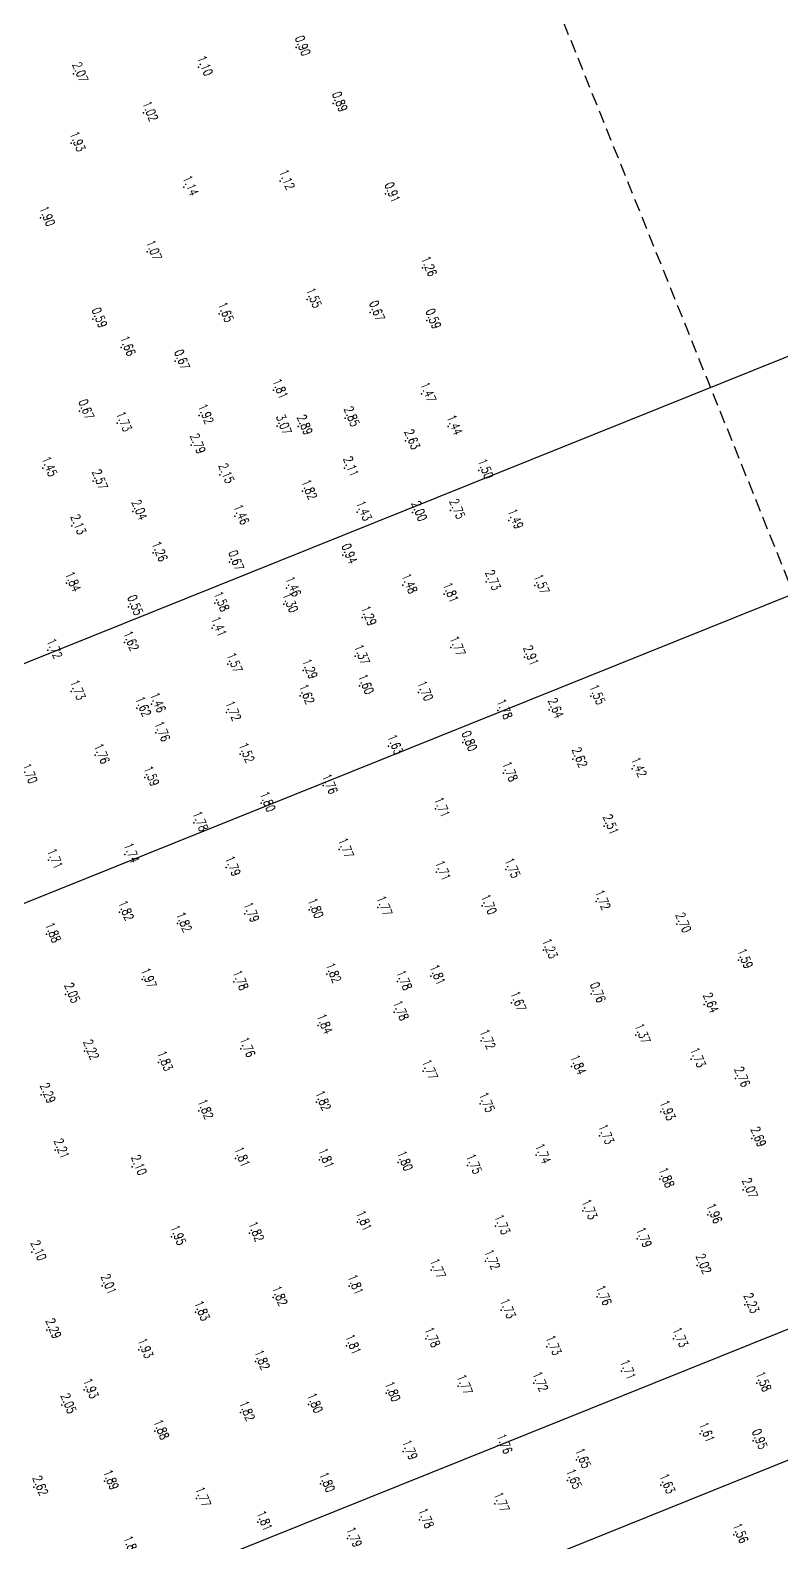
# Model space of a CAD drawing. Header units: millimetres. Extents: x 405522 to 410309, y 2303080 to 2310223.
# Drawn here: x 407706.3 to 407854.3, y 2306844.7 to 2307142.7 of the extents above; entities that cross this region are included whole.
import ezdxf
from ezdxf.enums import TextEntityAlignment as Align
from ezdxf.xclip import XClip

# ---------------------------------------------------------------- set-up
doc = ezdxf.new("R2010")
doc.units = ezdxf.units.MM
doc.header["$LTSCALE"] = 10
doc.header["$MEASUREMENT"] = 0
doc.header["$XCLIPFRAME"] = 0
doc.linetypes.add('ACAD_ISO10W100', pattern=[18, 12, -3, 0, -3])
doc.linetypes.add('HIDDEN', pattern=[0.375, 0.25, -0.125])
doc.layers.get('Defpoints').update_dxf_attribs({"linetype": 'CONTINUOUS'})
for name, color, linetype in [('Bao', 1, 'CONTINUOUS'), ('caodo', 7, 'CONTINUOUS'), ('DIM', 4, 'CONTINUOUS'), ('Hatch', 8, 'CONTINUOUS'), ('mois', 3, 'CONTINUOUS'), ('Steel', 6, 'CONTINUOUS')]:
    doc.layers.add(name, color=color, linetype=linetype)
doc.styles.add('Dien', font='simplex.shx', dxfattribs={"width": 0.75})
doc.styles.add('TextH', font='vntimeh.shx', dxfattribs={"width": 0.75})
doc.styles.add('txt', font='romans.shx', dxfattribs={"height": 0.2})
doc.dimstyles.new('D2', dxfattribs={"dimscale": 2, "dimtxt": 1.8, "dimasz": 1.5, "dimexe": 1.5, "dimexo": 2, "dimgap": 1, "dimtad": 1, "dimdec": 1, "dimdsep": 46, "dimtxsty": 'TextH', "dimcen": 2.5, "dimclrd": 4, "dimclre": 4, "dimclrt": 7, "dimadec": 1, "dimazin": 2, "dimtfac": 1, "dimtdec": 1, "dimtmove": 1, "dimatfit": 0, "dimfxl": 0.25, "dimtolj": 1, "dimtzin": 0, "dimlwd": -1, "dimlwe": -1, "dimarcsym": 0})
doc.dimstyles.new('D6.7', dxfattribs={"dimscale": 6.7, "dimtxt": 1.5, "dimasz": 2, "dimexe": 1.5, "dimexo": 0.5, "dimgap": 1, "dimtad": 1, "dimdec": 0, "dimdsep": 46, "dimtxsty": 'Dien', "dimcen": 1, "dimclrd": 256, "dimclre": 256, "dimclrt": 7, "dimaunit": 1, "dimadec": 3, "dimazin": 0, "dimtfac": 1, "dimtdec": 0, "dimtmove": 1, "dimatfit": 0, "dimfxl": 1, "dimtolj": 1, "dimtzin": 0, "dimlwe": -1, "dimarcsym": 0})

# ---------------------------------------------------------------- blocks, each defined once
blk = doc.blocks.new('*D10')
at = {"layer": 'Defpoints', "color": 0, "linetype": 'Continuous'}
for p in [(407816.98, 2307451.73), (406697.25, 2307100.41), (406731.61, 2307015)]:
    blk.add_point(p, dxfattribs=at)
at = {"layer": 'DIM'}
for p, q in [((407815.73, 2307454.84), (407778.86, 2307546.46)), ((406730.36, 2307018.11), (406693.5, 2307109.73))]:
    blk.add_line(p, q, dxfattribs=at)
at = {"layer": 'DIM', "linetype": 'Continuous', "lineweight": -2}
blk.add_line((407770.18, 2307532.14), (406709.68, 2307105.41), dxfattribs=at)
at = {"layer": 'DIM', "linetype": 'Continuous'}
for points in [[(407769.34, 2307534.21), (407771.01, 2307530.06), (407782.61, 2307537.14)], [(406708.84, 2307107.48), (406710.51, 2307103.34), (406697.25, 2307100.41)]]:
    blk.add_solid(points, dxfattribs=at)
at = {"layer": 'DIM', "color": 7, "linetype": 'Continuous', "insert": (407235.55, 2307329.65), "char_height": 10.05, "attachment_point": 5, "rotation": 21.9189, "style": 'Dien'}
blk.add_mtext('\\A1;1170', dxfattribs=at)
blk = doc.blocks.new('20')
at = {"layer": 'caodo', "color": 8, "linetype": 'Continuous'}
for p in [(151.09, -169.18, -1.42), (107.28, -174.41, -0.25), (131.86, -173.11, -1.22), (158.41, -180.21, -1.43), (121.06, -182.08, -1.3), (106.77, -188.04, -0.39), (147.99, -195.54, -1.2), (129, -196.74, -1.18), (168.74, -198.06, -1.41), (100.77, -202.75, -0.42), (121.78, -209.47, -1.25), (175.98, -212.63, -1.06), (153.29, -218.85, -0.77), (111.06, -222.77, -1.73), (135.94, -221.68, -0.67), (165.71, -221.42, -1.65), (176.82, -222.99, -1.73), (116.65, -228.31, -0.66), (127.31, -231.03, -1.65), (146.66, -236.76, -0.51), (175.82, -237.45, -0.85), (108.45, -240.84, -1.65), (115.88, -243.22, -0.59), (132.01, -241.74, -0.4), (147.36, -243.82, 0.75), (151.51, -243.88, 0.57), (160.75, -242.23, 0.53), (181.02, -243.91, -0.88), (172.67, -246.74, 0.31), (130.43, -247.58, 0.47), (101.2, -252.07, -0.87), (160.62, -252.09, -0.21), (187.11, -252.54, -0.82), (111.13, -254.65, 0.25), (136.06, -253.43, -0.17), (152.39, -256.62, -0.5), (118.95, -260.65, -0.28), (139.01, -261.55, -0.86), (163.15, -260.8, -0.89), (174.04, -260.86, -0.32), (181.54, -260.45, 0.43), (106.91, -263.49, -0.19), (193.02, -262.4, -0.83), (122.93, -268.81, -1.06), (137.97, -270.6, -1.65), (160.29, -269.26, -1.38), (105.85, -274.77, -0.48), (149.23, -275.73, -0.86), (172.14, -275.12, -0.84), (180.28, -276.9, -0.51), (188.57, -274.49, 0.41), (198.14, -275.25, -0.75), (118.09, -279.41, -1.77), (135.09, -278.67, -0.74), (148.65, -278.9, -1.02), (164.11, -281.49, -1.03), (134.57, -283.62, -0.91), (102.22, -287.98, -0.6), (117.29, -286.46, -0.7), (181.6, -287.46, -0.55), (137.66, -290.75, -0.75), (152.5, -291.96, -1.03), (162.76, -289.12, -0.95), (196.07, -289.32, 0.59), (163.57, -294.98, -0.72), (106.78, -296.09, -0.59), (151.89, -296.94, -0.7), (175.22, -296.3, -0.62), (209.13, -297.03, -0.77), (119.7, -299.39, -0.7), (122.59, -298.57, -0.86), (137.4, -300.22, -0.6), (190.86, -299.88, -0.54), (200.95, -299.7, 0.32), (123.44, -304.27, -0.56), (169.33, -306.87, -0.69), (183.92, -306.18, -1.52), (111.51, -308.67, -0.56), (140.06, -308.48, -0.8), (205.64, -309.41, 0.3), (191.92, -312.18, -0.54), (217.32, -311.31, -0.9), (121.31, -313.08, -0.73), (156.42, -314.64, -0.56), (144.19, -318.13, -0.52), (178.54, -319.23, -0.61), (130.94, -321.97, -0.54), (211.79, -322.63, 0.19), (159.61, -327.26, -0.55), (102.3, -329.36, -0.61), (117.39, -328.22, -0.58), (137.35, -330.8, -0.53), (178.74, -331.68, -0.61), (192.41, -331.19, -0.57), (116.3, -339.59, -0.5), (153.64, -339.12, -0.52), (167.17, -338.65, -0.55), (187.76, -338.36, -0.62), (210.2, -337.49, -0.6), (127.71, -341.85, -0.5), (141.01, -339.91, -0.53), (226.08, -341.96, 0.38), (101.91, -343.91, -0.44), (199.8, -347.05, -1.09), (238.23, -349.04, -0.73), (120.75, -352.87, -0.35), (138.85, -353.29, -0.54), (157.15, -351.83, -0.5), (171.08, -353.28, -0.54), (177.67, -352.22, -0.51), (105.69, -355.81, -0.27), (193.56, -357.45, -0.65), (209.22, -355.7, -1.56), (170.42, -359.26, -0.54), (231.49, -357.76, 0.32), (155.43, -361.92, -0.48), (140.22, -366.49, -0.56), (187.54, -364.96, -0.6), (218.02, -363.82, -0.95), (109.43, -366.99, -0.1), (123.97, -369.21, -0.49), (228.94, -368.52, -0.59), (176.13, -370.91, -0.55), (205.37, -369.97, -0.48), (237.67, -372.35, 0.44), (100.91, -375.56, -0.03), (155.11, -377.04, -0.5), (187.35, -377.37, -0.57), (131.97, -378.7, -0.5), (222.97, -378.95, -0.39), (210.88, -383.65, -0.59), (240.86, -384.17, 0.37), (103.62, -386.48, -0.11), (118.84, -389.74, -0.22), (139.18, -388.13, -0.51), (155.71, -388.38, -0.51), (171.22, -388.89, -0.52), (184.84, -389.52, -0.57), (198.41, -387.48, -0.58), (222.74, -392.2, -0.44), (239.19, -394.29, -0.25), (207.59, -398.46, -0.59), (232.18, -399.25, -0.36), (163.17, -400.69, -0.51), (190.4, -401.43, -0.59), (126.57, -403.53, -0.37), (141.92, -402.82, -0.5), (218.31, -403.97, -0.53), (99.06, -406.56, -0.22), (177.71, -410.1, -0.55), (188.42, -408.36, -0.6), (230.07, -409.21, -0.3), (112.87, -413.2, -0.31), (161.52, -413.28, -0.51), (146.57, -415.52, -0.5), (210.4, -415.39, -0.56), (239.5, -416.95, -0.09), (131.27, -418.43, -0.49), (191.51, -417.98, -0.59), (102, -421.94, -0.03), (120.13, -425.82, -0.39), (161.04, -425.06, -0.51), (176.63, -423.65, -0.54), (200.52, -425.25, -0.59), (225.46, -423.67, -0.59), (143.09, -428.13, -0.5), (215.17, -430.02, -0.61), (109.36, -433.74, -0.39), (168.81, -434.35, -0.52), (183, -432.97, -0.55), (197.9, -432.41, -0.6), (241.86, -432.38, -0.74), (104.96, -436.7, -0.27), (153.52, -436.61, -0.52), (140.12, -438.17, -0.5), (123.25, -441.82, -0.44), (230.7, -442.37, -0.71), (241.1, -443.75, -1.37), (172.19, -445.83, -0.53), (190.85, -444.65, -0.56), (206.31, -447.49, -0.67), (99.42, -452.91, 0.3), (113.33, -451.73, -0.43), (155.89, -452.21, -0.52), (204.53, -451.56, -0.67), (222.93, -452.5, -0.69), (131.46, -455.11, -0.55), (190.27, -456.14, -0.55), (143.57, -459.81, -0.51), (175.39, -459.32, -0.54), (161.23, -463.03, -0.53), (237.31, -462.26, -0.76)]:
    blk.add_point(p, dxfattribs=at)
at = {"layer": 'caodo', "color": 8, "linetype": 'Continuous', "style": 'txt', "width": 0.75}
for s, p in [('0.90', (151.59, -169.18, -1.42)), ('2.07', (107.78, -174.41, -0.25)), ('1.10', (132.36, -173.11, -1.22)), ('0.89', (158.91, -180.21, -1.43)), ('1.02', (121.56, -182.08, -1.3)), ('1.93', (107.27, -188.04, -0.39)), ('1.12', (148.49, -195.54, -1.2)), ('1.14', (129.5, -196.74, -1.18)), ('0.91', (169.24, -198.06, -1.41)), ('1.90', (101.27, -202.75, -0.42)), ('1.07', (122.28, -209.47, -1.25)), ('1.26', (176.48, -212.63, -1.06)), ('1.55', (153.79, -218.85, -0.77)), ('1.65', (136.44, -221.68, -0.67)), ('0.67', (166.21, -221.42, -1.65)), ('0.59', (111.56, -222.77, -1.73)), ('0.59', (177.32, -222.99, -1.73)), ('1.66', (117.15, -228.31, -0.66)), ('0.67', (127.81, -231.03, -1.65)), ('1.81', (147.16, -236.76, -0.51)), ('1.47', (176.32, -237.45, -0.85)), ('0.67', (108.95, -240.84, -1.65)), ('1.73', (116.38, -243.22, -0.59)), ('1.92', (132.51, -241.74, -0.4)), ('2.85', (161.25, -242.23, 0.53)), ('3.07', (147.86, -243.82, 0.75)), ('2.89', (152.01, -243.88, 0.57)), ('1.44', (181.52, -243.91, -0.88)), ('2.79', (130.93, -247.58, 0.47)), ('2.63', (173.17, -246.74, 0.31)), ('1.45', (101.7, -252.07, -0.87)), ('2.11', (161.12, -252.09, -0.21)), ('2.57', (111.63, -254.65, 0.25)), ('2.15', (136.56, -253.43, -0.17)), ('1.50', (187.61, -252.54, -0.82)), ('1.82', (152.89, -256.62, -0.5)), ('2.04', (119.45, -260.65, -0.28)), ('1.43', (163.65, -260.8, -0.89)), ('2.00', (174.54, -260.86, -0.32)), ('2.75', (182.04, -260.45, 0.43)), ('2.13', (107.41, -263.49, -0.19)), ('1.46', (139.51, -261.55, -0.86)), ('1.49', (193.52, -262.4, -0.83)), ('1.26', (123.43, -268.81, -1.06)), ('0.94', (160.79, -269.26, -1.38)), ('0.67', (138.47, -270.6, -1.65)), ('1.84', (106.35, -274.77, -0.48)), ('1.46', (149.73, -275.73, -0.86)), ('1.48', (172.64, -275.12, -0.84)), ('2.73', (189.07, -274.49, 0.41)), ('1.57', (198.64, -275.25, -0.75)), ('1.58', (135.59, -278.67, -0.74)), ('1.30', (149.15, -278.9, -1.02)), ('1.81', (180.78, -276.9, -0.51)), ('0.55', (118.59, -279.41, -1.77)), ('1.29', (164.61, -281.49, -1.03)), ('1.41', (135.07, -283.62, -0.91)), ('1.72', (102.72, -287.98, -0.6)), ('1.62', (117.79, -286.46, -0.7)), ('1.77', (182.1, -287.46, -0.55)), ('1.57', (138.16, -290.75, -0.75)), ('1.37', (163.26, -289.12, -0.95)), ('2.91', (196.57, -289.32, 0.59)), ('1.29', (153, -291.96, -1.03)), ('1.73', (107.28, -296.09, -0.59)), ('1.62', (152.39, -296.94, -0.7)), ('1.60', (164.07, -294.98, -0.72)), ('1.70', (175.72, -296.3, -0.62)), ('1.55', (209.63, -297.03, -0.77)), ('1.62', (120.2, -299.39, -0.7)), ('1.46', (123.09, -298.57, -0.86)), ('1.78', (191.36, -299.88, -0.54)), ('2.64', (201.45, -299.7, 0.32)), ('1.72', (137.9, -300.22, -0.6)), ('1.76', (123.94, -304.27, -0.56)), ('0.80', (184.42, -306.18, -1.52)), ('1.76', (112.01, -308.67, -0.56)), ('1.52', (140.56, -308.48, -0.8)), ('1.63', (169.83, -306.87, -0.69)), ('2.62', (206.14, -309.41, 0.3)), ('1.42', (217.82, -311.31, -0.9)), ('1.70', (97.78, -312.57, -0.62)), ('1.59', (121.81, -313.08, -0.73)), ('1.76', (156.92, -314.64, -0.56)), ('1.78', (192.42, -312.18, -0.54)), ('1.80', (144.69, -318.13, -0.52)), ('1.71', (179.04, -319.23, -0.61)), ('1.78', (131.44, -321.97, -0.54)), ('2.51', (212.29, -322.63, 0.19)), ('1.71', (102.8, -329.36, -0.61)), ('1.74', (117.89, -328.22, -0.58)), ('1.77', (160.11, -327.26, -0.55)), ('1.79', (137.85, -330.8, -0.53)), ('1.71', (179.24, -331.68, -0.61)), ('1.75', (192.91, -331.19, -0.57)), ('1.77', (167.67, -338.65, -0.55)), ('1.70', (188.26, -338.36, -0.62)), ('1.72', (210.7, -337.49, -0.6)), ('1.82', (116.8, -339.59, -0.5)), ('1.82', (128.21, -341.85, -0.5)), ('1.79', (141.51, -339.91, -0.53)), ('1.80', (154.14, -339.12, -0.52)), ('2.70', (226.58, -341.96, 0.38)), ('1.88', (102.41, -343.91, -0.44)), ('1.23', (200.3, -347.05, -1.09)), ('1.59', (238.73, -349.04, -0.73)), ('1.97', (121.25, -352.87, -0.35)), ('1.78', (139.35, -353.29, -0.54)), ('1.82', (157.65, -351.83, -0.5)), ('1.78', (171.58, -353.28, -0.54)), ('1.81', (178.17, -352.22, -0.51)), ('2.05', (106.19, -355.81, -0.27)), ('0.76', (209.72, -355.7, -1.56)), ('1.78', (170.92, -359.26, -0.54)), ('1.67', (194.06, -357.45, -0.65)), ('2.64', (231.99, -357.76, 0.32)), ('1.84', (155.93, -361.92, -0.48)), ('1.72', (188.04, -364.96, -0.6)), ('1.37', (218.52, -363.82, -0.95)), ('2.22', (109.93, -366.99, -0.1)), ('1.76', (140.72, -366.49, -0.56)), ('1.73', (229.44, -368.52, -0.59)), ('1.83', (124.47, -369.21, -0.49)), ('1.77', (176.63, -370.91, -0.55)), ('1.84', (205.87, -369.97, -0.48)), ('2.76', (238.17, -372.35, 0.44)), ('2.29', (101.41, -375.56, -0.03)), ('1.82', (155.61, -377.04, -0.5)), ('1.75', (187.85, -377.37, -0.57)), ('1.82', (132.47, -378.7, -0.5)), ('1.93', (223.47, -378.95, -0.39)), ('2.21', (104.12, -386.48, -0.11)), ('1.73', (211.38, -383.65, -0.59)), ('2.69', (241.36, -384.17, 0.37)), ('1.81', (139.68, -388.13, -0.51)), ('1.81', (156.21, -388.38, -0.51)), ('1.80', (171.72, -388.89, -0.52)), ('1.75', (185.34, -389.52, -0.57)), ('1.74', (198.91, -387.48, -0.58)), ('2.10', (119.34, -389.74, -0.22)), ('1.88', (223.24, -392.2, -0.44)), ('2.07', (239.69, -394.29, -0.25)), ('1.73', (208.09, -398.46, -0.59)), ('1.81', (163.67, -400.69, -0.51)), ('1.73', (190.9, -401.43, -0.59)), ('1.96', (232.68, -399.25, -0.36)), ('1.95', (127.07, -403.53, -0.37)), ('1.82', (142.42, -402.82, -0.5)), ('1.79', (218.81, -403.97, -0.53)), ('2.10', (99.56, -406.56, -0.22)), ('1.77', (178.21, -410.1, -0.55)), ('1.72', (188.92, -408.36, -0.6)), ('2.02', (230.57, -409.21, -0.3)), ('2.01', (113.37, -413.2, -0.31)), ('1.81', (162.02, -413.28, -0.51)), ('1.82', (147.07, -415.52, -0.5)), ('1.76', (210.9, -415.39, -0.56)), ('1.83', (131.77, -418.43, -0.49)), ('1.73', (192.01, -417.98, -0.59)), ('2.23', (240, -416.95, -0.09)), ('2.29', (102.5, -421.94, -0.03)), ('1.81', (161.54, -425.06, -0.51)), ('1.78', (177.13, -423.65, -0.54)), ('1.73', (201.02, -425.25, -0.59)), ('1.73', (225.96, -423.67, -0.59)), ('1.93', (120.63, -425.82, -0.39)), ('1.82', (143.59, -428.13, -0.5)), ('1.71', (215.67, -430.02, -0.61)), ('1.93', (109.86, -433.74, -0.39)), ('1.77', (183.5, -432.97, -0.55)), ('1.72', (198.4, -432.41, -0.6)), ('1.58', (242.36, -432.38, -0.74)), ('2.05', (105.46, -436.7, -0.27)), ('1.80', (154.02, -436.61, -0.52)), ('1.80', (169.31, -434.35, -0.52)), ('1.82', (140.62, -438.17, -0.5)), ('1.88', (123.75, -441.82, -0.44)), ('1.61', (231.2, -442.37, -0.71)), ('1.79', (172.69, -445.83, -0.53)), ('1.76', (191.35, -444.65, -0.56)), ('0.95', (241.6, -443.75, -1.37)), ('1.65', (206.81, -447.49, -0.67)), ('1.89', (113.83, -451.73, -0.43)), ('1.65', (205.03, -451.56, -0.67)), ('2.62', (99.92, -452.91, 0.3)), ('1.80', (156.39, -452.21, -0.52)), ('1.63', (223.43, -452.5, -0.69)), ('1.77', (131.96, -455.11, -0.55)), ('1.77', (190.77, -456.14, -0.55)), ('1.81', (144.07, -459.81, -0.51)), ('1.78', (175.89, -459.32, -0.54)), ('1.79', (161.73, -463.03, -0.53)), ('1.56', (237.81, -462.26, -0.76)), ('1.84', (117.79, -464.76, -0.48))]:
    blk.add_text(s, height=1.8, rotation=292, dxfattribs=at).set_placement(p, align=Align.CENTER)
blk = doc.blocks.new('*D50')
at = {"layer": 'Defpoints', "color": 0, "linetype": 'Continuous'}
for p in [(407494.82, 2306933.31), (408995.35, 2306821.5), (407742.64, 2306317.43)]:
    blk.add_point(p, dxfattribs=at)
at = {"layer": 'Hatch', "color": 4, "linetype": 'Continuous'}
for p, q in [((407498.53, 2306934.8), (408750.32, 2307438.5)), ((408748.65, 2307434.6), (408994.23, 2306824.28)), ((407746.35, 2306318.92), (408998.14, 2306822.62))]:
    blk.add_line(p, q, dxfattribs=at)
for points in [[(408749.12, 2307434.78), (408748.19, 2307434.41), (408747.53, 2307437.38)], [(408994.7, 2306824.47), (408993.77, 2306824.09), (408995.35, 2306821.5)]]:
    blk.add_solid(points, dxfattribs=at)
at = {"layer": 'Hatch', "color": 7, "linetype": 'Continuous', "insert": (408874.97, 2307130.86), "char_height": 3.6, "attachment_point": 5, "rotation": 291.9189, "style": 'TextH'}
blk.add_mtext('\\A1;663.9', dxfattribs=at)
blk = doc.blocks.new('*D54')
at = {"layer": 'Defpoints', "color": 0, "linetype": 'Continuous'}
for p in [(408495.7, 2307336.05), (407494.82, 2306933.31), (407742.64, 2306317.43)]:
    blk.add_point(p, dxfattribs=at)
at = {"layer": 'Hatch', "color": 4, "linetype": 'Continuous'}
for p, q in [((407498.53, 2306934.8), (408498.49, 2307337.17)), ((408742.4, 2306722.95), (408496.82, 2307333.26)), ((407746.35, 2306318.92), (408746.31, 2306721.28))]:
    blk.add_line(p, q, dxfattribs=at)
for points in [[(408497.29, 2307333.45), (408496.36, 2307333.08), (408495.7, 2307336.05)], [(408742.87, 2306723.13), (408741.94, 2306722.76), (408743.52, 2306720.16)]]:
    blk.add_solid(points, dxfattribs=at)
at = {"layer": 'Hatch', "color": 7, "linetype": 'Continuous', "insert": (408623.14, 2307029.52), "char_height": 3.6, "attachment_point": 5, "rotation": 291.9189, "style": 'TextH'}
blk.add_mtext('\\A1;663.9', dxfattribs=at)

msp = doc.modelspace()

# ---------------------------------------------------------------- linework, layer by layer
at = {"layer": 'Bao'}
msp.add_lwpolyline([(406018.28, 2310173.61), (406386.03, 2309113.69, 0.121389), (406718.11, 2308601.89), (407798.18, 2307588.34, -0.144302), (408165.71, 2307069.15), (408955.64, 2305105.99, 0.124444), (409323.94, 2304601.05), (410213.24, 2303862.57)], format="xyb", dxfattribs=at)
at = {"layer": 'Hatch', "linetype": 'Continuous'}
for p, q in [((407856.67, 2307031.64), (407578.35, 2306919.65)), ((407906.69, 2306907.33), (407628.37, 2306795.34)), ((407915.65, 2306885.06), (407637.33, 2306773.08))]:
    msp.add_line(p, q, dxfattribs=at)
at = {"layer": 'mois', "color": 6, "linetype": 'HIDDEN'}
msp.add_lwpolyline([(406742.66, 2306987.54), (407088.98, 2306054.36), (408088.11, 2306456.46), (407716.71, 2307379.48)], close=True, dxfattribs=at)
at = {"layer": 'Steel', "linetype": 'ACAD_ISO10W100', "ltscale": 0.1}
msp.add_lwpolyline([(406089.14, 2310198.19), (406456.89, 2309138.28, 0.121389), (406769.43, 2308656.58), (407847.2, 2307645.19, -0.143178), (408236.02, 2307095.32), (409025.22, 2305133.99, 0.124444), (409371.85, 2304658.75), (410261.15, 2303920.27)], format="xyb", dxfattribs=at)

# ---------------------------------------------------------------- block references
at = {"layer": 'caodo', "linetype": 'Continuous'}
ref = msp.add_blockref('20', (407607.56, 2307308.49, 2.32), dxfattribs=at)
XClip(ref).set_block_clipping_path([(-1349.6056714252, -661.9058657554), (-160.2432635269, -789.0626177704), (-158.37, -682.7400000002), (-152.5537012776, -565.1435954412), (-154.4567852021, -515.7710593813), (-164.5656294519, -479.7079773764), (-169.8483049072, -457.4688106682), (-166.8279659872, -442.0162156662), (-126.7827336918, -389.4443280851), (-106.0518872158, -361.8542004311), (-63.7794437606, -462.4105278351), (-33.4664476524, -538.7088304474), (-26.8309580461, -536.6440252331), (-14.1947287806, -530.290072049), (2.8735610212, -522.7809317391), (21.7790860042, -516.4300709004), (33.4963699727, -516.3916891841), (41.8323397201, -526.5245847343), (49.3870018656, -538.8965703272), (57.5814736318, -547.8425059784), (240.790552864, -478.5933098081), (312.7168333768, -453.5233669193), (469.9752955258, -835.1642690971), (381.01757411, -875.9365015272), (340.0535600581, -891.0018749475), (281.9833174138, -920.0360526661), (270.299792853, -925.8934261841), (259.6497187838, -926.485182072), (238.1363249943, -935.8876169724), (231.3903178959, -941.3565830942), (234.2801903864, -952.6351198461), (233.349513785, -963.7375780144), (228.571532146, -974.9643217223), (217.3702047821, -983.9257580563), (203.9138266848, -988.0474594873), (188.6712767056, -983.9718116582), (177.3884057824, -980.8930276111), (171.5204358988, -984.3872820092), (-73.6457281185, -1086.5773775354), (-160.7232604475, -789.403599048), (-175.8663177838, -787.8968891632), (-1242.6150691518, -731.5018647434), (-1048.644501777, -1275.3187000523), (-581.3011768161, -1893.663355621), (45.2581508098, -1711.1176481554), (672.5305126871, -1468.6534206932), (1174.4624007965, -665.2848953921), (720.1397881705, 463.7992460099), (-44.8650585066, 588.3045099438), (-757.8349164568, 52.9536143756)])

# ---------------------------------------------------------------- dimensions: what is measured, and where the dimension line sits
at = {"layer": 'DIM', "linetype": 'Continuous'}
dim = msp.add_linear_dim(base=(406697.25, 2307100.41), p1=(407816.98, 2307451.73), p2=(406731.61, 2307015), angle=21.9189, dimstyle='D6.7', dxfattribs=at)
dim.commit()
dim.dimension.update_dxf_attribs({"geometry": '*D10', "text_midpoint": (407235.55, 2307329.65)})
at = {"layer": 'Hatch', "linetype": 'Continuous'}
for p1, p2, distance, picture, middle in [((407494.82, 2306933.31), (407742.64, 2306317.43), 1350.33, '*D50', (408874.97, 2307130.86)), ((407742.64, 2306317.43), (407494.82, 2306933.31), -1078.87, '*D54', (408623.14, 2307029.52))]:
    dim = msp.add_aligned_dim(p1=p1, p2=p2, distance=distance, dimstyle='D2', dxfattribs=at)
    dim.commit()
    dim.dimension.update_dxf_attribs({"geometry": picture, "text_midpoint": middle})

doc.saveas('drawing.dxf')
